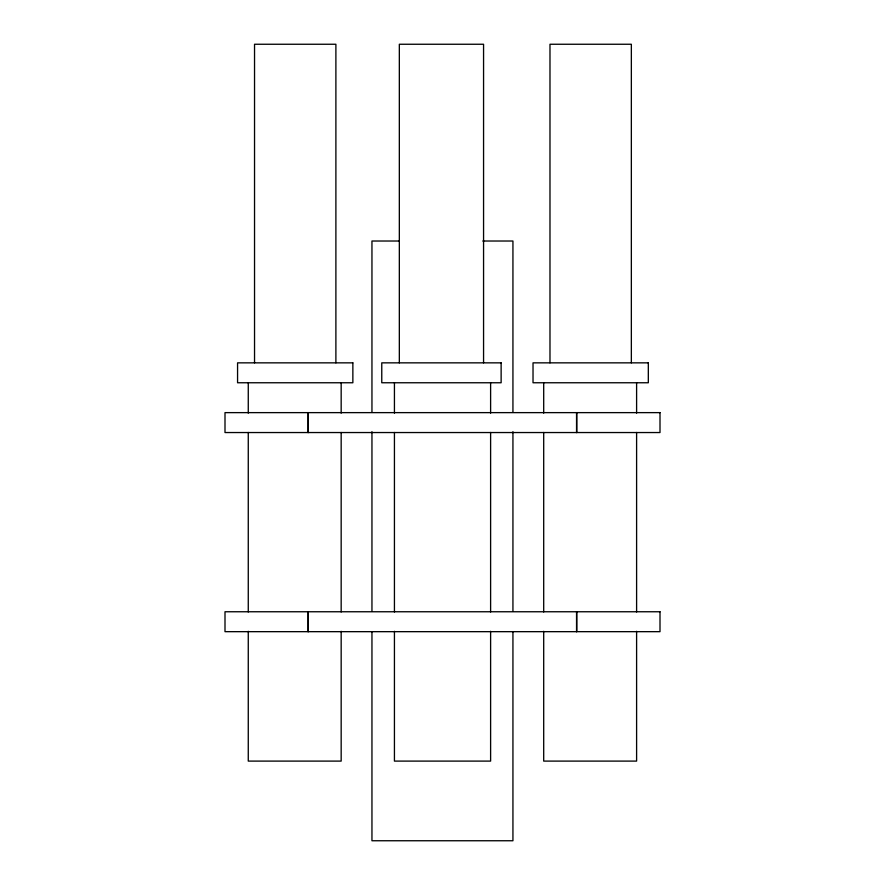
<?xml version="1.0" encoding="UTF-8"?>
<svg xmlns="http://www.w3.org/2000/svg" width="885" height="885" viewBox="0 0 885 885"><rect width="100%" height="100%" fill="white"/><g stroke="black" fill="none" stroke-linecap="round" stroke-linejoin="round"><path stroke-width="1.33" d="M399.389 241.019L371.954 241.019L371.954 412.366M482.812 241.019L512.935 241.019L512.935 412.366M636.603 382.762L636.603 413.14M636.603 432.466L636.603 611.978M636.603 631.304L636.603 761.1L543.7 761.1L543.7 631.304M631.348 362.85L631.348 44.25L549.983 44.25L549.983 362.85M576.732 412.631L576.732 432.544M576.732 611.756L576.732 631.669M576.555 412.631L576.555 432.544M576.555 611.756L576.555 631.669M543.7 382.762L543.7 413.14M543.7 432.466L543.7 611.978M512.935 431.714L512.935 611.358M512.935 632.089L512.935 840.75L371.954 840.75L371.954 632.089M490.611 382.762L490.611 413.14M490.611 432.466L490.611 611.978M490.611 631.304L490.611 761.1L394.433 761.1L394.433 631.304M483.564 362.85L483.564 44.25L399.334 44.25L399.334 362.85M394.433 382.762L394.433 413.14M394.433 432.466L394.433 611.978M371.954 431.714L371.954 611.358M341.167 382.762L341.167 413.14M341.167 432.466L341.167 611.978M341.167 631.304L341.167 761.1L248.265 761.1L248.265 631.304M335.891 362.85L335.891 44.25L254.537 44.25L254.537 362.85M308.268 412.631L308.268 432.544M308.268 611.756L308.268 631.669M308.113 412.631L308.113 432.544M308.113 611.756L308.113 631.669M248.265 382.762L248.265 413.14M248.265 432.466L248.265 611.978M352.861 362.85L237.567 362.85L237.567 382.762L352.861 382.762L352.861 362.85M501.131 362.85L381.767 362.85L381.767 382.762L501.131 382.762L501.131 362.85M648.318 362.85L533.024 362.85L533.024 382.762L648.318 382.762L648.318 362.85M660 412.631L225 412.631L225 432.544L660 432.544L660 412.631M660 611.756L225 611.756L225 631.669L660 631.669L660 611.756"/></g></svg>
